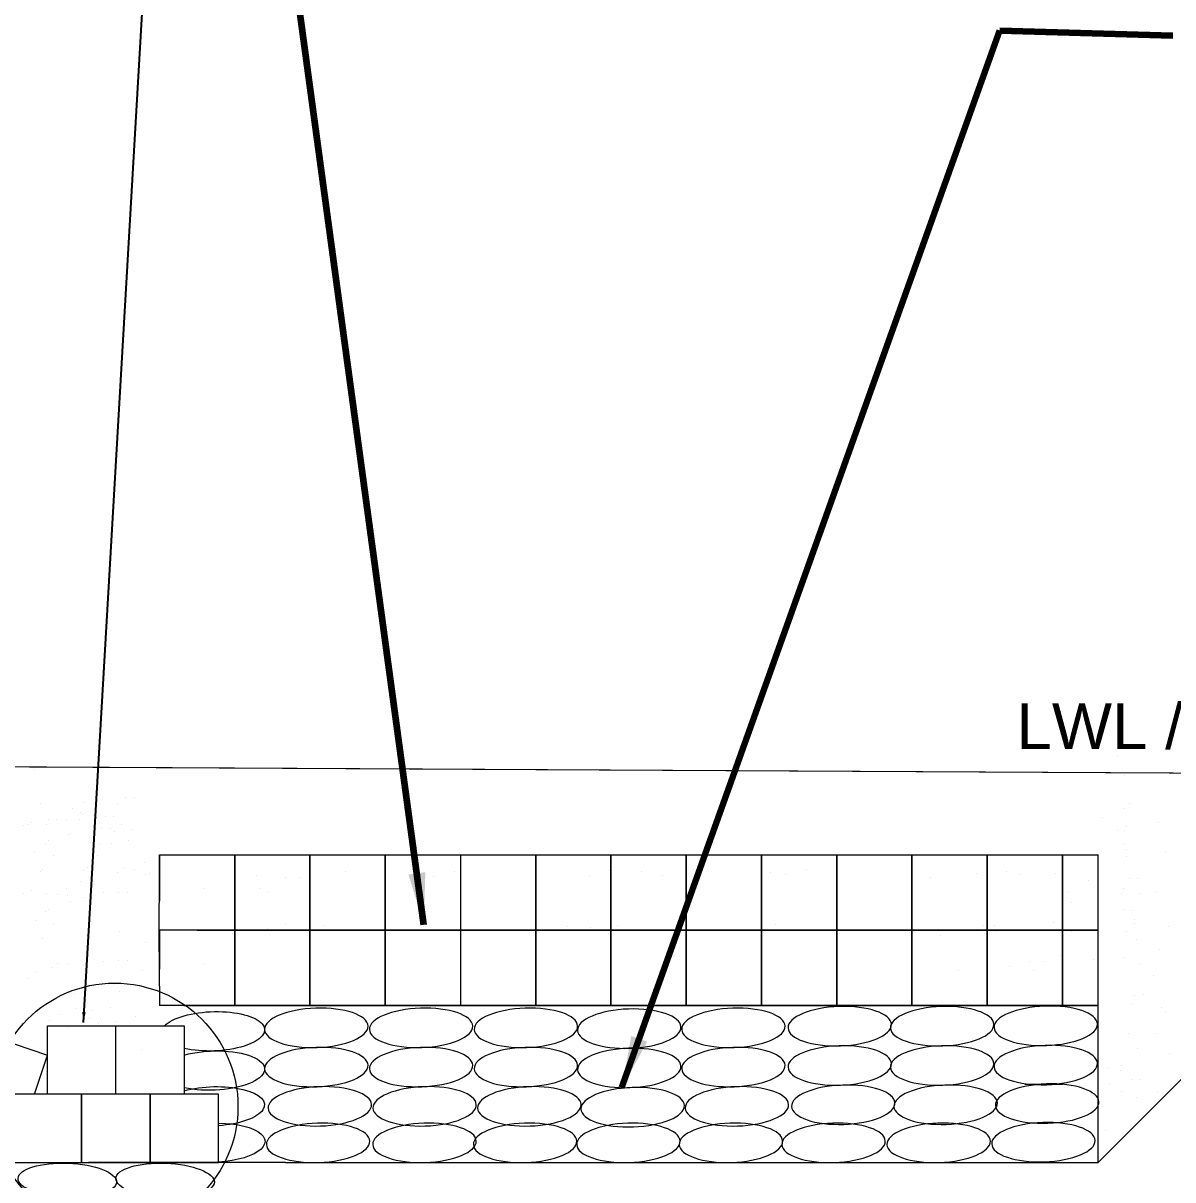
# Model space of a CAD drawing. Header units: inches. Extents: x -8940 to 26362, y -28010 to 990.
# Drawn here: x 4199.84 to 4219.81, y -23364.59 to -23344.49 of the extents above; entities that cross this region are included whole.
import ezdxf

# ---------------------------------------------------------------- set-up
doc = ezdxf.new("R2010")
doc.units = ezdxf.units.IN
doc.header["$MEASUREMENT"] = 0
doc.header["$PDMODE"] = 3
doc.layers.add('LINE', color=7, linetype='Continuous')
doc.styles.add('Arial-200', font='arial.ttf')
doc.styles.get("Standard").update_dxf_attribs({"font": 'arial.ttf'})
doc.dimstyles.get("Standard").update_dxf_attribs({"dimtxt": 0.18, "dimasz": 0.18, "dimexe": 0.18, "dimexo": 0.0625, "dimgap": 0.09, "dimtad": 0, "dimtih": 1, "dimtoh": 1, "dimdec": 4, "dimzin": 0, "dimdsep": 46, "dimtxsty": 'Standard', "dimcen": 0.09, "dimadec": 0, "dimazin": 0, "dimtfac": 1, "dimtdec": 4, "dimtofl": 0, "dimtmove": 0, "dimatfit": 3, "dimfxl": 1, "dimtolj": 1, "dimtzin": 0, "dimarcsym": 0})

# ---------------------------------------------------------------- blocks, each defined once
blk = doc.blocks.new('*D72')
at = {"layer": 'Defpoints', "color": 0, "ltscale": 0.5, "transparency": 16777216}
for p in [(4218.516, -23368.142), (4203.232, -23369.694), (4218.516, -23369.694)]:
    blk.add_point(p, dxfattribs=at)
at = {"layer": 'LINE', "color": 7, "ltscale": 0.5, "transparency": 16777216}
for p, q in [((4203.232, -23368.694), (4203.232, -23366.142)), ((4218.516, -23368.694), (4218.516, -23366.142)), ((4204.132, -23368.142), (4205.978, -23368.142)), ((4217.616, -23368.142), (4215.77, -23368.142))]:
    blk.add_line(p, q, dxfattribs=at)
for points in [[(4204.132, -23367.992), (4204.132, -23368.292), (4203.232, -23368.142)], [(4217.616, -23367.992), (4217.616, -23368.292), (4218.516, -23368.142)]]:
    blk.add_solid(points, dxfattribs=at)
at = {"layer": 'LINE', "color": 7, "lineweight": 20, "ltscale": 0.5, "transparency": 16777216, "insert": (4210.874, -23368.142), "char_height": 1.2, "attachment_point": 5}
blk.add_mtext('\\A1;63 m to 30 m', dxfattribs=at)

msp = doc.modelspace()

# ---------------------------------------------------------------- linework, layer by layer
at = {"linetype": 'ByBlock', "lineweight": 20, "ltscale": 0.5}
for p, q in [((4202.205115, -23360.625494), (4202.207605, -23358.940516)), ((4202.205115, -23360.625494), (4202.207605, -23358.940516)), ((4218.515838, -23361.555354), (4218.515838, -23358.940516)), ((4218.515838, -23361.555354), (4218.515838, -23358.940516)), ((4202.207166, -23361.221882), (4202.208606, -23360.247935)), ((4202.207166, -23361.221882), (4202.208606, -23360.247935)), ((4218.515838, -23364.283164), (4218.515838, -23361.037889)), ((4218.515838, -23364.283164), (4218.515838, -23361.037889)), ((4204.400103, -23364.283164), (4205.26388, -23364.283164)), ((4204.400103, -23364.283164), (4205.26388, -23364.283164))]:
    msp.add_line(p, q, dxfattribs=at)
at = {"color": 0, "linetype": 'Continuous', "lineweight": 20, "ltscale": 0.5}
for p, q in [((4202.207605, -23358.940516), (4218.515838, -23358.940516)), ((4202.207605, -23358.940516), (4218.515838, -23358.940516)), ((4202.207166, -23361.221882), (4202.207166, -23361.555354)), ((4202.638355, -23361.555354), (4202.207166, -23361.555354)), ((4218.515838, -23361.555358), (4202.638355, -23361.555354)), ((4218.515838, -23361.555358), (4202.638355, -23361.555354)), ((4200.036227, -23363.095164), (4200.262355, -23362.417207)), ((4200.036227, -23363.095164), (4200.262355, -23362.417207))]:
    msp.add_line(p, q, dxfattribs=at)
at = {"linetype": 'ByBlock', "lineweight": 20, "ltscale": 0.5}
msp.add_lwpolyline([(4200.262355, -23363.095164), (4200.262355, -23361.907164), (4202.638355, -23361.907164), (4202.638355, -23363.095164), (4201.450355, -23363.095164), (4201.450355, -23361.907164)], dxfattribs=at)
msp.add_lwpolyline([(4200.262355, -23363.095164), (4200.262355, -23361.907164), (4202.638355, -23361.907164), (4202.638355, -23363.095164), (4201.450355, -23363.095164), (4201.450355, -23361.907164)], dxfattribs=at)
for points in [[(4199.668355, -23364.283164), (4200.856355, -23364.283164), (4200.856355, -23363.095164), (4199.668355, -23363.095164)], [(4199.668355, -23364.283164), (4200.856355, -23364.283164), (4200.856355, -23363.095164), (4199.668355, -23363.095164)], [(4200.856355, -23364.283164), (4202.044355, -23364.283164), (4202.044355, -23363.095164), (4200.856355, -23363.095164)], [(4200.856355, -23364.283164), (4202.044355, -23364.283164), (4202.044355, -23363.095164), (4200.856355, -23363.095164)], [(4202.044355, -23364.283164), (4203.232355, -23364.283164), (4203.232355, -23363.095164), (4202.044355, -23363.095164)], [(4202.044355, -23364.283164), (4203.232355, -23364.283164), (4203.232355, -23363.095164), (4202.044355, -23363.095164)]]:
    msp.add_lwpolyline(points, close=True, dxfattribs=at)
at = {"layer": 'LINE', "color": 7, "lineweight": 20, "ltscale": 0.5}
for p, q in [((4200.99412, -23357.344372), (4200.99412, -23357.344372)), ((4200.99412, -23357.344372), (4200.99412, -23357.344372)), ((4218.854417, -23357.215543), (4218.854417, -23357.215543)), ((4218.854417, -23357.215543), (4218.854417, -23357.215543)), ((4200.040053, -23357.456732), (4200.040053, -23357.456732)), ((4200.040053, -23357.456732), (4200.040053, -23357.456732)), ((4218.515838, -23364.283164), (4225.248975, -23357.550028)), ((4218.515838, -23364.283164), (4225.248975, -23357.550028)), ((4218.980467, -23357.565517), (4218.980467, -23357.565517)), ((4218.980467, -23357.565517), (4218.980467, -23357.565517)), ((4201.121345, -23357.947473), (4201.121345, -23357.947473)), ((4201.121345, -23357.947473), (4201.121345, -23357.947473)), ((4201.621203, -23357.941804), (4201.621203, -23357.941804)), ((4201.621203, -23357.941804), (4201.621203, -23357.941804)), ((4201.769632, -23357.935323), (4201.769632, -23357.935323)), ((4201.769632, -23357.935323), (4201.769632, -23357.935323)), ((4200.138199, -23358.039528), (4200.138199, -23358.039528)), ((4200.138199, -23358.039528), (4200.138199, -23358.039528)), ((4200.695842, -23358.141969), (4200.695842, -23358.141969)), ((4200.695842, -23358.141969), (4200.695842, -23358.141969)), ((4200.894917, -23358.025698), (4200.894917, -23358.025698)), ((4200.894917, -23358.025698), (4200.894917, -23358.025698)), ((4201.48598, -23358.066545), (4201.48598, -23358.066545)), ((4201.48598, -23358.066545), (4201.48598, -23358.066545)), ((4218.980813, -23358.137907), (4218.980813, -23358.137907)), ((4218.980813, -23358.137907), (4218.980813, -23358.137907)), ((4219.059372, -23358.049648), (4219.059372, -23358.049648)), ((4219.059372, -23358.049648), (4219.059372, -23358.049648)), ((4199.977662, -23358.375999), (4199.977662, -23358.375999)), ((4199.977662, -23358.375999), (4199.977662, -23358.375999)), ((4200.272432, -23358.331379), (4200.272432, -23358.331379)), ((4200.272432, -23358.331379), (4200.272432, -23358.331379)), ((4200.420861, -23358.324899), (4200.420861, -23358.324899)), ((4200.420861, -23358.324899), (4200.420861, -23358.324899)), ((4200.598603, -23358.333882), (4200.598603, -23358.333882)), ((4200.598603, -23358.333882), (4200.598603, -23358.333882)), ((4200.824689, -23358.334083), (4200.824689, -23358.334083)), ((4200.824689, -23358.334083), (4200.824689, -23358.334083)), ((4200.839262, -23358.206699), (4200.839262, -23358.206699)), ((4200.839262, -23358.206699), (4200.839262, -23358.206699)), ((4200.876214, -23358.239952), (4200.876214, -23358.239952)), ((4200.876214, -23358.239952), (4200.876214, -23358.239952)), ((4201.070559, -23358.261329), (4201.070559, -23358.261329)), ((4201.070559, -23358.261329), (4201.070559, -23358.261329)), ((4201.121446, -23358.29431), (4201.121446, -23358.29431)), ((4201.121446, -23358.29431), (4201.121446, -23358.29431)), ((4201.26327, -23358.276407), (4201.26327, -23358.276407)), ((4201.26327, -23358.276407), (4201.26327, -23358.276407)), ((4201.411699, -23358.269927), (4201.411699, -23358.269927)), ((4201.411699, -23358.269927), (4201.411699, -23358.269927)), ((4218.587787, -23358.285318), (4218.587787, -23358.285318)), ((4218.587787, -23358.285318), (4218.587787, -23358.285318)), ((4219.556062, -23358.372183), (4219.556062, -23358.372183)), ((4219.556062, -23358.372183), (4219.556062, -23358.372183)), ((4199.841543, -23358.426138), (4199.841543, -23358.426138)), ((4199.841543, -23358.426138), (4199.841543, -23358.426138)), ((4199.914002, -23358.414178), (4199.914002, -23358.414178)), ((4199.914002, -23358.414178), (4199.914002, -23358.414178)), ((4200.240173, -23358.41668), (4200.240173, -23358.41668)), ((4200.240173, -23358.41668), (4200.240173, -23358.41668)), ((4200.634757, -23358.581607), (4200.634757, -23358.581607)), ((4200.634757, -23358.581607), (4200.634757, -23358.581607)), ((4200.66443, -23358.563635), (4200.66443, -23358.563635)), ((4200.66443, -23358.563635), (4200.66443, -23358.563635)), ((4201.205541, -23358.484098), (4201.205541, -23358.484098)), ((4201.205541, -23358.484098), (4201.205541, -23358.484098)), ((4201.35397, -23358.477617), (4201.35397, -23358.477617)), ((4201.35397, -23358.477617), (4201.35397, -23358.477617)), ((4201.431504, -23358.5379), (4201.431504, -23358.5379)), ((4201.431504, -23358.5379), (4201.431504, -23358.5379)), ((4201.542644, -23358.415387), (4201.542644, -23358.415387)), ((4201.542644, -23358.415387), (4201.542644, -23358.415387)), ((4201.726431, -23358.49102), (4201.726431, -23358.49102)), ((4201.726431, -23358.49102), (4201.726431, -23358.49102)), ((4218.854417, -23358.522963), (4218.854417, -23358.522963)), ((4218.854417, -23358.522963), (4218.854417, -23358.522963)), ((4218.980813, -23358.523231), (4218.980813, -23358.523231)), ((4218.980813, -23358.523231), (4218.980813, -23358.523231)), ((4219.005994, -23358.453543), (4219.005994, -23358.453543)), ((4219.005994, -23358.453543), (4219.005994, -23358.453543)), ((4200.226103, -23358.738363), (4200.226103, -23358.738363)), ((4200.226103, -23358.738363), (4200.226103, -23358.738363)), ((4200.271718, -23358.694803), (4200.271718, -23358.694803)), ((4200.271718, -23358.694803), (4200.271718, -23358.694803)), ((4201.007586, -23358.722459), (4201.007586, -23358.722459)), ((4201.007586, -23358.722459), (4201.007586, -23358.722459)), ((4201.184711, -23358.74999), (4201.184711, -23358.74999)), ((4201.184711, -23358.74999), (4201.184711, -23358.74999)), ((4201.373775, -23358.74559), (4201.373775, -23358.74559)), ((4201.373775, -23358.74559), (4201.373775, -23358.74559)), ((4201.668702, -23358.69871), (4201.668702, -23358.69871)), ((4201.668702, -23358.69871), (4201.668702, -23358.69871)), ((4218.980813, -23358.768174), (4218.980813, -23358.768174)), ((4218.980813, -23358.768174), (4218.980813, -23358.768174)), ((4200.045374, -23358.896685), (4200.045374, -23358.896685)), ((4200.045374, -23358.896685), (4200.045374, -23358.896685)), ((4200.367774, -23358.950245), (4200.367774, -23358.950245)), ((4200.367774, -23358.950245), (4200.367774, -23358.950245)), ((4201.126982, -23358.957681), (4201.126982, -23358.957681)), ((4201.126982, -23358.957681), (4201.126982, -23358.957681)), ((4202.207605, -23358.940516), (4202.207605, -23359.594225)), ((4202.207605, -23358.940516), (4202.207605, -23359.594225)), ((4203.515024, -23358.940516), (4203.515024, -23359.594225)), ((4203.515024, -23359.594225), (4203.515024, -23358.940516)), ((4203.515024, -23358.940516), (4203.515024, -23359.594225)), ((4203.515024, -23359.594225), (4203.515024, -23358.940516)), ((4204.822443, -23358.940516), (4204.822443, -23359.594225)), ((4204.822443, -23359.594225), (4204.822443, -23358.940516)), ((4204.822443, -23358.940516), (4204.822443, -23359.594225)), ((4204.822443, -23359.594225), (4204.822443, -23358.940516)), ((4206.129863, -23358.940516), (4206.129863, -23359.594225)), ((4206.129863, -23359.594225), (4206.129863, -23358.940516)), ((4206.129863, -23358.940516), (4206.129863, -23359.594225)), ((4206.129863, -23359.594225), (4206.129863, -23358.940516)), ((4207.437282, -23358.940516), (4207.437282, -23359.594225)), ((4207.437282, -23358.940516), (4207.437282, -23359.594225)), ((4208.744701, -23358.940516), (4208.744701, -23359.594225)), ((4208.744701, -23359.594226), (4208.744701, -23358.940516)), ((4208.744701, -23358.940516), (4208.744701, -23359.594225)), ((4208.744701, -23359.594226), (4208.744701, -23358.940516)), ((4210.05212, -23359.594225), (4210.05212, -23358.940516)), ((4210.05212, -23358.940516), (4210.05212, -23359.594225)), ((4210.05212, -23359.594225), (4210.05212, -23358.940516)), ((4210.05212, -23358.940516), (4210.05212, -23359.594225)), ((4211.359539, -23359.594225), (4211.359539, -23358.940516)), ((4211.35954, -23358.940516), (4211.359539, -23359.594225)), ((4211.359539, -23359.594225), (4211.359539, -23358.940516)), ((4211.35954, -23358.940516), (4211.359539, -23359.594225)), ((4212.666959, -23358.940516), (4212.666959, -23359.594226)), ((4212.666959, -23359.594225), (4212.666959, -23358.940516)), ((4212.666959, -23358.940516), (4212.666959, -23359.594226)), ((4212.666959, -23359.594225), (4212.666959, -23358.940516)), ((4213.974378, -23358.940516), (4213.974378, -23359.594226)), ((4213.974378, -23359.594226), (4213.974378, -23358.940516)), ((4213.974378, -23358.940516), (4213.974378, -23359.594226)), ((4213.974378, -23359.594226), (4213.974378, -23358.940516)), ((4215.281797, -23359.594226), (4215.281797, -23358.940516)), ((4215.281797, -23358.940516), (4215.281797, -23359.594226)), ((4215.281797, -23359.594226), (4215.281797, -23358.940516)), ((4215.281797, -23358.940516), (4215.281797, -23359.594226)), ((4216.589216, -23359.594226), (4216.589216, -23358.940516)), ((4216.589216, -23358.940516), (4216.589216, -23359.594226)), ((4216.589216, -23359.594226), (4216.589216, -23358.940516)), ((4216.589216, -23358.940516), (4216.589216, -23359.594226)), ((4217.896636, -23359.594226), (4217.896636, -23358.940516)), ((4217.896636, -23358.940516), (4217.896636, -23359.594226)), ((4217.896636, -23359.594226), (4217.896636, -23358.940516)), ((4217.896636, -23358.940516), (4217.896636, -23359.594226)), ((4219.005994, -23358.838867), (4219.005994, -23358.838867)), ((4219.005994, -23358.838867), (4219.005994, -23358.838867)), ((4219.013967, -23358.96748), (4219.013967, -23358.96748)), ((4219.013967, -23358.96748), (4219.013967, -23358.96748)), ((4219.683041, -23358.905459), (4219.683041, -23358.905459)), ((4219.683041, -23358.905459), (4219.683041, -23358.905459)), ((4190.187973, -23359.056964), (4200.262355, -23362.417207)), ((4190.187973, -23359.056964), (4200.262355, -23362.417207)), ((4200.177842, -23359.197769), (4200.177842, -23359.197769)), ((4200.177842, -23359.197769), (4200.177842, -23359.197769)), ((4200.952654, -23359.156909), (4200.952654, -23359.156909)), ((4200.952654, -23359.156909), (4200.952654, -23359.156909)), ((4201.596427, -23359.18311), (4201.596427, -23359.18311)), ((4201.596427, -23359.18311), (4201.596427, -23359.18311)), ((4201.777002, -23359.190232), (4201.777002, -23359.190232)), ((4201.777002, -23359.190232), (4201.777002, -23359.190232)), ((4201.945935, -23359.073393), (4201.945935, -23359.073393)), ((4201.945935, -23359.073393), (4201.945935, -23359.073393)), ((4202.20668, -23359.059935), (4202.20668, -23359.353631)), ((4202.20668, -23359.059935), (4202.20668, -23359.353631)), ((4202.20668, -23359.083377), (4202.20668, -23359.737087)), ((4202.20668, -23359.083377), (4202.20668, -23359.737087)), ((4213.45065, -23359.197726), (4213.45065, -23359.197726)), ((4213.45065, -23359.197726), (4213.45065, -23359.197726)), ((4200.139124, -23359.227528), (4200.139124, -23359.227528)), ((4200.139124, -23359.227528), (4200.139124, -23359.227528)), ((4200.840187, -23359.394699), (4200.840187, -23359.394699)), ((4200.840187, -23359.394699), (4200.840187, -23359.394699)), ((4200.895842, -23359.213698), (4200.895842, -23359.213698)), ((4200.895842, -23359.213698), (4200.895842, -23359.213698)), ((4201.486905, -23359.254545), (4201.486905, -23359.254545)), ((4201.486905, -23359.254545), (4201.486905, -23359.254545)), ((4201.967054, -23359.278083), (4201.967054, -23359.278083)), ((4201.967054, -23359.278083), (4201.967054, -23359.278083)), ((4202.039513, -23359.266123), (4202.039513, -23359.266123)), ((4202.039513, -23359.266123), (4202.039513, -23359.266123)), ((4203.902345, -23359.297295), (4203.902345, -23359.297295)), ((4203.902345, -23359.297295), (4203.902345, -23359.297295)), ((4204.401434, -23359.33504), (4204.401434, -23359.33504)), ((4204.401434, -23359.33504), (4204.401434, -23359.33504)), ((4204.638213, -23359.324951), (4204.638213, -23359.324951)), ((4204.638213, -23359.324951), (4204.638213, -23359.324951)), ((4204.822767, -23359.303504), (4204.822767, -23359.303504)), ((4204.822767, -23359.303504), (4204.822767, -23359.303504)), ((4205.440446, -23359.220784), (4205.440446, -23359.220784)), ((4205.440446, -23359.220784), (4205.440446, -23359.220784)), ((4206.714792, -23359.272514), (4206.714792, -23359.272514)), ((4206.714792, -23359.272514), (4206.714792, -23359.272514)), ((4206.977303, -23359.313196), (4206.977303, -23359.313196)), ((4206.977303, -23359.313196), (4206.977303, -23359.313196)), ((4207.335733, -23359.230397), (4207.335733, -23359.230397)), ((4207.335733, -23359.230397), (4207.335733, -23359.230397)), ((4209.682082, -23359.29622), (4209.682082, -23359.29622)), ((4209.682082, -23359.29622), (4209.682082, -23359.29622)), ((4210.018413, -23359.215191), (4210.018413, -23359.215191)), ((4210.018413, -23359.215191), (4210.018413, -23359.215191)), ((4210.587134, -23359.232877), (4210.587134, -23359.232877)), ((4210.587134, -23359.232877), (4210.587134, -23359.232877)), ((4210.941774, -23359.291793), (4210.941774, -23359.291793)), ((4210.941774, -23359.291793), (4210.941774, -23359.291793)), ((4211.59224, -23359.33504), (4211.59224, -23359.33504)), ((4211.59224, -23359.33504), (4211.59224, -23359.33504)), ((4212.829709, -23359.239844), (4212.829709, -23359.239844)), ((4212.829709, -23359.239844), (4212.829709, -23359.239844)), ((4213.09222, -23359.280525), (4213.09222, -23359.280525)), ((4213.09222, -23359.280525), (4213.09222, -23359.280525)), ((4213.968321, -23359.304745), (4213.968321, -23359.304745)), ((4213.968321, -23359.304745), (4213.968321, -23359.304745)), ((4215.603858, -23359.330536), (4215.603858, -23359.330536)), ((4215.603858, -23359.330536), (4215.603858, -23359.330536)), ((4216.408491, -23359.260282), (4216.408491, -23359.260282)), ((4216.408491, -23359.260282), (4216.408491, -23359.260282)), ((4216.928611, -23359.233891), (4216.928611, -23359.233891)), ((4216.928611, -23359.233891), (4216.928611, -23359.233891)), ((4217.159908, -23359.288521), (4217.159908, -23359.288521)), ((4217.159908, -23359.288521), (4217.159908, -23359.288521)), ((4217.778332, -23359.262357), (4217.778332, -23359.262357)), ((4217.778332, -23359.262357), (4217.778332, -23359.262357)), ((4218.353059, -23359.38282), (4218.353059, -23359.38282)), ((4218.353059, -23359.38282), (4218.353059, -23359.38282)), ((4219.059371, -23359.357067), (4219.059371, -23359.357067)), ((4219.059371, -23359.357067), (4219.059371, -23359.357067)), ((4219.2078, -23359.350587), (4219.2078, -23359.350587)), ((4219.2078, -23359.350587), (4219.2078, -23359.350587)), ((4199.978587, -23359.563999), (4199.978587, -23359.563999)), ((4199.978587, -23359.563999), (4199.978587, -23359.563999)), ((4200.241098, -23359.60468), (4200.241098, -23359.60468)), ((4200.241098, -23359.60468), (4200.241098, -23359.60468)), ((4200.599528, -23359.521882), (4200.599528, -23359.521882)), ((4200.599528, -23359.521882), (4200.599528, -23359.521882)), ((4201.071484, -23359.449329), (4201.071484, -23359.449329)), ((4201.071484, -23359.449329), (4201.071484, -23359.449329)), ((4201.239966, -23359.597106), (4201.239966, -23359.597106)), ((4201.239966, -23359.597106), (4201.239966, -23359.597106)), ((4201.5026, -23359.592168), (4201.5026, -23359.592168)), ((4201.5026, -23359.592168), (4201.5026, -23359.592168)), ((4201.651029, -23359.585687), (4201.651029, -23359.585687)), ((4201.651029, -23359.585687), (4201.651029, -23359.585687)), ((4202.966618, -23359.530783), (4202.966618, -23359.530783)), ((4202.966618, -23359.530783), (4202.966618, -23359.530783)), ((4203.515024, -23359.594225), (4203.515024, -23360.247935)), ((4203.515024, -23360.247935), (4203.515024, -23359.594225)), ((4203.515024, -23359.594225), (4203.515024, -23360.247935)), ((4203.515024, -23360.247935), (4203.515024, -23359.594225)), ((4203.970474, -23359.524966), (4203.970474, -23359.524966)), ((4203.970474, -23359.524966), (4203.970474, -23359.524966)), ((4204.082327, -23359.582301), (4204.082327, -23359.582301)), ((4204.082327, -23359.582301), (4204.082327, -23359.582301)), ((4204.822443, -23359.594225), (4204.822443, -23360.247935)), ((4204.822443, -23360.247935), (4204.822443, -23359.594225)), ((4204.822443, -23359.594225), (4204.822443, -23360.247935)), ((4204.822443, -23360.247935), (4204.822443, -23359.594225)), ((4206.129863, -23359.594225), (4206.129863, -23360.247935)), ((4206.129863, -23360.247935), (4206.129863, -23359.594225)), ((4206.129863, -23359.594225), (4206.129863, -23360.247935)), ((4206.129863, -23360.247935), (4206.129863, -23359.594225)), ((4207.437282, -23359.594225), (4207.437282, -23360.247935)), ((4207.437282, -23359.594225), (4207.437282, -23360.247935)), ((4208.744701, -23359.594225), (4208.744701, -23360.247935)), ((4208.744701, -23359.594225), (4208.744701, -23360.247935)), ((4208.744701, -23360.247935), (4208.744701, -23359.594226)), ((4208.744701, -23360.247935), (4208.744701, -23359.594226)), ((4210.05212, -23360.247935), (4210.05212, -23359.594225)), ((4210.05212, -23359.594225), (4210.05212, -23360.247935)), ((4210.05212, -23360.247935), (4210.05212, -23359.594225)), ((4210.05212, -23359.594225), (4210.05212, -23360.247935)), ((4211.359539, -23360.247935), (4211.359539, -23359.594225)), ((4211.359539, -23359.594225), (4211.359539, -23360.247935)), ((4211.359539, -23360.247935), (4211.359539, -23359.594225)), ((4211.359539, -23359.594225), (4211.359539, -23360.247935)), ((4212.666959, -23360.247935), (4212.666959, -23359.594225)), ((4212.666959, -23360.247935), (4212.666959, -23359.594225)), ((4212.666959, -23359.594226), (4212.666959, -23360.247935)), ((4212.666959, -23359.594226), (4212.666959, -23360.247935)), ((4213.974378, -23359.594226), (4213.974378, -23360.247935)), ((4213.974378, -23360.247935), (4213.974378, -23359.594226)), ((4213.974378, -23359.594226), (4213.974378, -23360.247935)), ((4213.974378, -23360.247935), (4213.974378, -23359.594226)), ((4215.281797, -23360.247935), (4215.281797, -23359.594226)), ((4215.281797, -23359.594226), (4215.281797, -23360.247935)), ((4215.281797, -23360.247935), (4215.281797, -23359.594226)), ((4215.281797, -23359.594226), (4215.281797, -23360.247935)), ((4216.589216, -23360.247935), (4216.589216, -23359.594226)), ((4216.589216, -23359.594226), (4216.589216, -23360.247935)), ((4216.589216, -23360.247935), (4216.589216, -23359.594226)), ((4216.589216, -23359.594226), (4216.589216, -23360.247935)), ((4217.896636, -23360.247935), (4217.896636, -23359.594226)), ((4217.896636, -23359.594226), (4217.896636, -23360.247935)), ((4217.896636, -23360.247935), (4217.896636, -23359.594226)), ((4217.896636, -23359.594226), (4217.896636, -23360.247935)), ((4217.99607, -23359.571105), (4217.99607, -23359.571105)), ((4217.99607, -23359.571105), (4217.99607, -23359.571105)), ((4218.927435, -23359.604278), (4218.927435, -23359.604278)), ((4218.927435, -23359.604278), (4218.927435, -23359.604278)), ((4218.950708, -23359.526559), (4218.950708, -23359.526559)), ((4218.950708, -23359.526559), (4218.950708, -23359.526559)), ((4219.522533, -23359.57168), (4219.522533, -23359.57168)), ((4219.522533, -23359.57168), (4219.522533, -23359.57168)), ((4199.842468, -23359.614138), (4199.842468, -23359.614138)), ((4199.842468, -23359.614138), (4199.842468, -23359.614138)), ((4200.438449, -23359.632101), (4200.438449, -23359.632101)), ((4200.438449, -23359.632101), (4200.438449, -23359.632101)), ((4200.619025, -23359.639223), (4200.619025, -23359.639223)), ((4200.619025, -23359.639223), (4200.619025, -23359.639223)), ((4200.665355, -23359.751635), (4200.665355, -23359.751635)), ((4200.665355, -23359.751635), (4200.665355, -23359.751635)), ((4200.881536, -23359.679905), (4200.881536, -23359.679905)), ((4200.881536, -23359.679905), (4200.881536, -23359.679905)), ((4218.056403, -23359.769429), (4218.056403, -23359.769429)), ((4218.056403, -23359.769429), (4218.056403, -23359.769429)), ((4219.227605, -23359.61856), (4219.227605, -23359.61856)), ((4219.227605, -23359.61856), (4219.227605, -23359.61856)), ((4200.227027, -23359.926363), (4200.227027, -23359.926363)), ((4200.227027, -23359.926363), (4200.227027, -23359.926363)), ((4200.272643, -23359.882803), (4200.272643, -23359.882803)), ((4200.272643, -23359.882803), (4200.272643, -23359.882803)), ((4201.008511, -23359.910459), (4201.008511, -23359.910459)), ((4201.008511, -23359.910459), (4201.008511, -23359.910459)), ((4218.969687, -23359.884897), (4218.969687, -23359.884897)), ((4218.969687, -23359.884897), (4218.969687, -23359.884897)), ((4219.101555, -23359.898853), (4219.101555, -23359.898853)), ((4219.101555, -23359.898853), (4219.101555, -23359.898853)), ((4200.046299, -23360.084685), (4200.046299, -23360.084685)), ((4200.046299, -23360.084685), (4200.046299, -23360.084685)), ((4200.368699, -23360.138245), (4200.368699, -23360.138245)), ((4200.368699, -23360.138245), (4200.368699, -23360.138245)), ((4204.401434, -23360.141823), (4204.401434, -23360.141823)), ((4204.401434, -23360.141823), (4204.401434, -23360.141823)), ((4205.078707, -23360.165058), (4205.078707, -23360.165058)), ((4205.078707, -23360.165058), (4205.078707, -23360.165058)), ((4206.801625, -23360.187995), (4206.801625, -23360.187995)), ((4206.801625, -23360.187995), (4206.801625, -23360.187995)), ((4209.292935, -23360.18604), (4209.292935, -23360.18604)), ((4209.292935, -23360.18604), (4209.292935, -23360.18604)), ((4209.691746, -23360.196195), (4209.691746, -23360.196195)), ((4209.691746, -23360.196195), (4209.691746, -23360.196195)), ((4210.157424, -23360.16105), (4210.157424, -23360.16105)), ((4210.157424, -23360.16105), (4210.157424, -23360.16105)), ((4212.916542, -23360.155324), (4212.916542, -23360.155324)), ((4212.916542, -23360.155324), (4212.916542, -23360.155324)), ((4216.527799, -23360.158657), (4216.527799, -23360.158657)), ((4216.527799, -23360.158657), (4216.527799, -23360.158657)), ((4216.708374, -23360.165779), (4216.708374, -23360.165779)), ((4216.708374, -23360.165779), (4216.708374, -23360.165779)), ((4217.740378, -23360.112243), (4217.740378, -23360.112243)), ((4217.740378, -23360.112243), (4217.740378, -23360.112243)), ((4219.146259, -23360.070811), (4219.146259, -23360.070811)), ((4219.146259, -23360.070811), (4219.146259, -23360.070811)), ((4219.154423, -23360.139805), (4219.154423, -23360.139805)), ((4219.154423, -23360.139805), (4219.154423, -23360.139805)), ((4219.742997, -23360.186771), (4219.742997, -23360.186771)), ((4219.742997, -23360.186771), (4219.742997, -23360.186771)), ((4200.178767, -23360.385769), (4200.178767, -23360.385769)), ((4200.178767, -23360.385769), (4200.178767, -23360.385769)), ((4200.953578, -23360.344909), (4200.953578, -23360.344909)), ((4200.953578, -23360.344909), (4200.953578, -23360.344909)), ((4201.515105, -23360.269709), (4201.515105, -23360.269709)), ((4201.515105, -23360.269709), (4201.515105, -23360.269709)), ((4202.207605, -23360.247935), (4202.207605, -23360.541631)), ((4202.861315, -23360.247935), (4202.207605, -23360.247935)), ((4202.207605, -23360.247935), (4202.207605, -23360.541631)), ((4202.861315, -23360.247935), (4202.207605, -23360.247935)), ((4202.207605, -23360.271377), (4202.207605, -23360.925087)), ((4202.207605, -23360.271377), (4202.207605, -23360.925087)), ((4202.861314, -23360.247935), (4203.515024, -23360.247935)), ((4202.861314, -23360.247935), (4203.515024, -23360.247935)), ((4203.515024, -23360.247935), (4202.861315, -23360.247935)), ((4203.515024, -23360.247935), (4202.861315, -23360.247935)), ((4203.515024, -23360.247935), (4203.515024, -23360.901644)), ((4204.168734, -23360.247935), (4203.515024, -23360.247935)), ((4203.515024, -23360.901644), (4203.515024, -23360.247935)), ((4203.515024, -23360.247935), (4204.168734, -23360.247935)), ((4203.515024, -23360.247935), (4203.515024, -23360.901644)), ((4204.168734, -23360.247935), (4203.515024, -23360.247935)), ((4203.515024, -23360.901644), (4203.515024, -23360.247935)), ((4203.515024, -23360.247935), (4204.168734, -23360.247935)), ((4204.082327, -23360.212568), (4204.082327, -23360.212568)), ((4204.082327, -23360.212568), (4204.082327, -23360.212568)), ((4204.822443, -23360.247935), (4204.168734, -23360.247935)), ((4204.168734, -23360.247935), (4204.822443, -23360.247935)), ((4204.822443, -23360.247935), (4204.168734, -23360.247935)), ((4204.168734, -23360.247935), (4204.822443, -23360.247935)), ((4204.822443, -23360.247935), (4204.822443, -23360.901644)), ((4205.476153, -23360.247935), (4204.822443, -23360.247935)), ((4204.822443, -23360.901644), (4204.822443, -23360.247935)), ((4204.822443, -23360.247935), (4205.476153, -23360.247935)), ((4204.822443, -23360.247935), (4204.822443, -23360.901644)), ((4205.476153, -23360.247935), (4204.822443, -23360.247935)), ((4204.822443, -23360.901644), (4204.822443, -23360.247935)), ((4204.822443, -23360.247935), (4205.476153, -23360.247935)), ((4205.005885, -23360.249595), (4205.005885, -23360.249595)), ((4205.005885, -23360.249595), (4205.005885, -23360.249595)), ((4205.244601, -23360.244471), (4205.244601, -23360.244471)), ((4205.244601, -23360.244471), (4205.244601, -23360.244471)), ((4206.129863, -23360.247935), (4205.476153, -23360.247935)), ((4205.476153, -23360.247935), (4206.129863, -23360.247935)), ((4206.129863, -23360.247935), (4205.476153, -23360.247935)), ((4205.476153, -23360.247935), (4206.129863, -23360.247935)), ((4206.129863, -23360.247935), (4206.129863, -23360.901645)), ((4206.783572, -23360.247935), (4206.129863, -23360.247935)), ((4206.129863, -23360.901645), (4206.129863, -23360.247935)), ((4206.129863, -23360.247935), (4206.783572, -23360.247935)), ((4206.129863, -23360.247935), (4206.129863, -23360.901645)), ((4206.783572, -23360.247935), (4206.129863, -23360.247935)), ((4206.129863, -23360.901645), (4206.129863, -23360.247935)), ((4206.129863, -23360.247935), (4206.783572, -23360.247935)), ((4207.437282, -23360.247935), (4206.783572, -23360.247935)), ((4206.783572, -23360.247935), (4207.437282, -23360.247935)), ((4207.437282, -23360.247935), (4206.783572, -23360.247935)), ((4206.783572, -23360.247935), (4207.437282, -23360.247935)), ((4207.437282, -23360.247935), (4207.437282, -23360.901645)), ((4208.090991, -23360.247935), (4207.437282, -23360.247935)), ((4207.437282, -23360.247935), (4208.090991, -23360.247935)), ((4207.437282, -23360.247935), (4207.437282, -23360.901645)), ((4208.090991, -23360.247935), (4207.437282, -23360.247935)), ((4207.437282, -23360.247935), (4208.090991, -23360.247935)), ((4208.744701, -23360.247935), (4208.090991, -23360.247935)), ((4208.090991, -23360.247935), (4208.744701, -23360.247935)), ((4208.744701, -23360.247935), (4208.090991, -23360.247935)), ((4208.090991, -23360.247935), (4208.744701, -23360.247935)), ((4208.744701, -23360.247935), (4208.744701, -23360.901645)), ((4209.398411, -23360.247935), (4208.744701, -23360.247935)), ((4208.744701, -23360.901645), (4208.744701, -23360.247935)), ((4208.744701, -23360.247935), (4209.398411, -23360.247935)), ((4208.744701, -23360.247935), (4208.744701, -23360.901645)), ((4209.398411, -23360.247935), (4208.744701, -23360.247935)), ((4208.744701, -23360.901645), (4208.744701, -23360.247935)), ((4208.744701, -23360.247935), (4209.398411, -23360.247935)), ((4208.815206, -23360.253487), (4208.815206, -23360.253487)), ((4208.815206, -23360.253487), (4208.815206, -23360.253487)), ((4210.05212, -23360.247935), (4209.398411, -23360.247935)), ((4209.398411, -23360.247935), (4210.05212, -23360.247935)), ((4210.05212, -23360.247935), (4209.398411, -23360.247935)), ((4209.398411, -23360.247935), (4210.05212, -23360.247935)), ((4210.05212, -23360.901645), (4210.05212, -23360.247935)), ((4210.05212, -23360.247935), (4210.05212, -23360.901645)), ((4210.70583, -23360.247935), (4210.05212, -23360.247935)), ((4210.05212, -23360.247935), (4210.70583, -23360.247935)), ((4210.05212, -23360.901645), (4210.05212, -23360.247935)), ((4210.05212, -23360.247935), (4210.05212, -23360.901645)), ((4210.70583, -23360.247935), (4210.05212, -23360.247935)), ((4210.05212, -23360.247935), (4210.70583, -23360.247935)), ((4211.359539, -23360.247935), (4210.70583, -23360.247935)), ((4210.70583, -23360.247935), (4211.359539, -23360.247935)), ((4211.359539, -23360.247935), (4210.70583, -23360.247935)), ((4210.70583, -23360.247935), (4211.359539, -23360.247935)), ((4211.273133, -23360.212568), (4211.273133, -23360.212568)), ((4211.273133, -23360.212568), (4211.273133, -23360.212568)), ((4211.359539, -23360.901645), (4211.359539, -23360.247935)), ((4211.35954, -23360.247935), (4211.359539, -23360.901645)), ((4211.359539, -23360.247935), (4212.013249, -23360.247935)), ((4211.359539, -23360.901645), (4211.359539, -23360.247935)), ((4211.35954, -23360.247935), (4211.359539, -23360.901645)), ((4211.359539, -23360.247935), (4212.013249, -23360.247935)), ((4212.013249, -23360.247935), (4211.35954, -23360.247935)), ((4212.013249, -23360.247935), (4211.35954, -23360.247935)), ((4212.666959, -23360.247935), (4212.013249, -23360.247935)), ((4212.013249, -23360.247935), (4212.666959, -23360.247935)), ((4212.666959, -23360.247935), (4212.013249, -23360.247935)), ((4212.013249, -23360.247935), (4212.666959, -23360.247935)), ((4212.666959, -23360.247935), (4212.666959, -23360.901645)), ((4213.320668, -23360.247935), (4212.666959, -23360.247935)), ((4212.666959, -23360.901645), (4212.666959, -23360.247935)), ((4212.666959, -23360.247935), (4213.320668, -23360.247935)), ((4212.666959, -23360.247935), (4212.666959, -23360.901645)), ((4213.320668, -23360.247935), (4212.666959, -23360.247935)), ((4212.666959, -23360.901645), (4212.666959, -23360.247935)), ((4212.666959, -23360.247935), (4213.320668, -23360.247935)), ((4212.765553, -23360.261529), (4212.765553, -23360.261529)), ((4212.765553, -23360.261529), (4212.765553, -23360.261529)), ((4213.974378, -23360.247935), (4213.320668, -23360.247935)), ((4213.320668, -23360.247935), (4213.974378, -23360.247935)), ((4213.974378, -23360.247935), (4213.320668, -23360.247935)), ((4213.320668, -23360.247935), (4213.974378, -23360.247935)), ((4213.974378, -23360.247935), (4213.974378, -23360.901645)), ((4214.628088, -23360.247935), (4213.974378, -23360.247935)), ((4213.974378, -23360.901645), (4213.974378, -23360.247935)), ((4213.974378, -23360.247935), (4214.628088, -23360.247935)), ((4213.974378, -23360.247935), (4213.974378, -23360.901645)), ((4214.628088, -23360.247935), (4213.974378, -23360.247935)), ((4213.974378, -23360.901645), (4213.974378, -23360.247935)), ((4213.974378, -23360.247935), (4214.628088, -23360.247935)), ((4214.554384, -23360.260915), (4214.554384, -23360.260915)), ((4214.554384, -23360.260915), (4214.554384, -23360.260915)), ((4215.281797, -23360.247935), (4214.628088, -23360.247935)), ((4214.628088, -23360.247935), (4215.281797, -23360.247935)), ((4215.281797, -23360.247935), (4214.628088, -23360.247935)), ((4214.628088, -23360.247935), (4215.281797, -23360.247935)), ((4215.281797, -23360.901645), (4215.281797, -23360.247935)), ((4215.281797, -23360.247935), (4215.281797, -23360.901645)), ((4215.935507, -23360.247935), (4215.281797, -23360.247935)), ((4215.281797, -23360.247935), (4215.935507, -23360.247935)), ((4215.281797, -23360.901645), (4215.281797, -23360.247935)), ((4215.281797, -23360.247935), (4215.281797, -23360.901645)), ((4215.935507, -23360.247935), (4215.281797, -23360.247935)), ((4215.281797, -23360.247935), (4215.935507, -23360.247935)), ((4215.771651, -23360.338828), (4215.771651, -23360.338828)), ((4215.771651, -23360.338828), (4215.771651, -23360.338828)), ((4216.589216, -23360.247935), (4215.935507, -23360.247935)), ((4215.935507, -23360.247935), (4216.589216, -23360.247935)), ((4216.589216, -23360.247935), (4215.935507, -23360.247935)), ((4215.935507, -23360.247935), (4216.589216, -23360.247935)), ((4216.418277, -23360.230092), (4216.418277, -23360.230092)), ((4216.418277, -23360.230092), (4216.418277, -23360.230092)), ((4216.589216, -23360.901645), (4216.589216, -23360.247935)), ((4216.589216, -23360.247935), (4216.589216, -23360.901645)), ((4217.242926, -23360.247935), (4216.589216, -23360.247935)), ((4216.589216, -23360.247935), (4217.242926, -23360.247935)), ((4216.589216, -23360.901645), (4216.589216, -23360.247935)), ((4216.589216, -23360.247935), (4216.589216, -23360.901645)), ((4217.242926, -23360.247935), (4216.589216, -23360.247935)), ((4216.589216, -23360.247935), (4217.242926, -23360.247935)), ((4216.744468, -23360.268084), (4216.744468, -23360.268084)), ((4216.744468, -23360.268084), (4216.744468, -23360.268084)), ((4217.896636, -23360.247935), (4217.242926, -23360.247935)), ((4217.242926, -23360.247935), (4217.896636, -23360.247935)), ((4217.896636, -23360.247935), (4217.242926, -23360.247935)), ((4217.242926, -23360.247935), (4217.896636, -23360.247935)), ((4217.896636, -23360.901645), (4217.896636, -23360.247935)), ((4217.896636, -23360.247935), (4217.896636, -23360.901645)), ((4218.515838, -23360.247935), (4217.896636, -23360.247935)), ((4217.896636, -23360.247935), (4218.515838, -23360.247935)), ((4217.896636, -23360.901645), (4217.896636, -23360.247935)), ((4217.896636, -23360.247935), (4217.896636, -23360.901645)), ((4218.515838, -23360.247935), (4217.896636, -23360.247935)), ((4217.896636, -23360.247935), (4218.515838, -23360.247935)), ((4218.051887, -23360.268084), (4218.051887, -23360.268084)), ((4218.051887, -23360.268084), (4218.051887, -23360.268084)), ((4219.013966, -23360.2749), (4219.013966, -23360.2749)), ((4219.013966, -23360.2749), (4219.013966, -23360.2749)), ((4219.174228, -23360.407779), (4219.174228, -23360.407779)), ((4219.174228, -23360.407779), (4219.174228, -23360.407779)), ((4201.967979, -23360.466083), (4201.967979, -23360.466083)), ((4201.967979, -23360.466083), (4201.967979, -23360.466083)), ((4219.579742, -23360.580413), (4219.579742, -23360.580413)), ((4219.579742, -23360.580413), (4219.579742, -23360.580413)), ((4201.240891, -23360.785106), (4201.240891, -23360.785106)), ((4201.240891, -23360.785106), (4201.240891, -23360.785106)), ((4201.503525, -23360.780168), (4201.503525, -23360.780168)), ((4201.503525, -23360.780168), (4201.503525, -23360.780168)), ((4201.651954, -23360.773687), (4201.651954, -23360.773687)), ((4201.651954, -23360.773687), (4201.651954, -23360.773687)), ((4217.329315, -23360.800814), (4217.329315, -23360.800814)), ((4217.329315, -23360.800814), (4217.329315, -23360.800814)), ((4217.591949, -23360.795876), (4217.591949, -23360.795876)), ((4217.591949, -23360.795876), (4217.591949, -23360.795876)), ((4217.866471, -23360.694106), (4217.866471, -23360.694106)), ((4217.866471, -23360.694106), (4217.866471, -23360.694106)), ((4218.440963, -23360.758807), (4218.440963, -23360.758807)), ((4218.440963, -23360.758807), (4218.440963, -23360.758807)), ((4218.960589, -23360.725679), (4218.960589, -23360.725679)), ((4218.960589, -23360.725679), (4218.960589, -23360.725679)), ((4200.06542, -23360.980115), (4200.06542, -23360.980115)), ((4200.06542, -23360.980115), (4200.06542, -23360.980115)), ((4200.329852, -23360.891536), (4200.329852, -23360.891536)), ((4200.329852, -23360.891536), (4200.329852, -23360.891536)), ((4200.439374, -23360.820101), (4200.439374, -23360.820101)), ((4200.439374, -23360.820101), (4200.439374, -23360.820101)), ((4200.619949, -23360.827223), (4200.619949, -23360.827223)), ((4200.619949, -23360.827223), (4200.619949, -23360.827223)), ((4200.882461, -23360.867905), (4200.882461, -23360.867905)), ((4200.882461, -23360.867905), (4200.882461, -23360.867905)), ((4201.907646, -23360.953041), (4201.907646, -23360.953041)), ((4201.907646, -23360.953041), (4201.907646, -23360.953041)), ((4202.20397, -23360.98047), (4202.20397, -23360.98047)), ((4202.20397, -23360.98047), (4202.20397, -23360.98047)), ((4202.966618, -23360.838202), (4202.966618, -23360.838202)), ((4202.966618, -23360.838202), (4202.966618, -23360.838202)), ((4203.515024, -23360.901644), (4203.515024, -23361.555354)), ((4203.515024, -23361.555354), (4203.515024, -23360.901644)), ((4203.515024, -23360.901644), (4203.515024, -23361.555354)), ((4203.515024, -23361.555354), (4203.515024, -23360.901644)), ((4204.822443, -23360.901644), (4204.822443, -23361.555354)), ((4204.822443, -23361.555354), (4204.822443, -23360.901644)), ((4204.822443, -23360.901644), (4204.822443, -23361.555354)), ((4204.822443, -23361.555354), (4204.822443, -23360.901644)), ((4206.129863, -23360.901645), (4206.129863, -23361.555354)), ((4206.129863, -23361.555354), (4206.129863, -23360.901645)), ((4206.129863, -23360.901645), (4206.129863, -23361.555354)), ((4206.129863, -23361.555354), (4206.129863, -23360.901645)), ((4207.437282, -23360.901645), (4207.437282, -23361.555354)), ((4207.437282, -23360.901645), (4207.437282, -23361.555354)), ((4208.744701, -23360.901645), (4208.744701, -23361.555354)), ((4208.744701, -23361.555354), (4208.744701, -23360.901645)), ((4208.744701, -23360.901645), (4208.744701, -23361.555354)), ((4208.744701, -23361.555354), (4208.744701, -23360.901645)), ((4210.05212, -23361.555354), (4210.05212, -23360.901645)), ((4210.05212, -23360.901645), (4210.05212, -23361.555354)), ((4210.05212, -23361.555354), (4210.05212, -23360.901645)), ((4210.05212, -23360.901645), (4210.05212, -23361.555354)), ((4211.359539, -23361.555354), (4211.359539, -23360.901645)), ((4211.359539, -23360.901645), (4211.359539, -23361.555354)), ((4211.359539, -23361.555354), (4211.359539, -23360.901645)), ((4211.359539, -23360.901645), (4211.359539, -23361.555354)), ((4212.666959, -23360.901645), (4212.666959, -23361.555354)), ((4212.666959, -23361.555354), (4212.666959, -23360.901645)), ((4212.666959, -23360.901645), (4212.666959, -23361.555354)), ((4212.666959, -23361.555354), (4212.666959, -23360.901645)), ((4213.974378, -23360.901645), (4213.974378, -23361.555354)), ((4213.974378, -23361.555354), (4213.974378, -23360.901645)), ((4213.974378, -23360.901645), (4213.974378, -23361.555354)), ((4213.974378, -23361.555354), (4213.974378, -23360.901645)), ((4215.281797, -23361.555354), (4215.281797, -23360.901645)), ((4215.281797, -23360.901645), (4215.281797, -23361.555354)), ((4215.281797, -23361.555354), (4215.281797, -23360.901645)), ((4215.281797, -23360.901645), (4215.281797, -23361.555354)), ((4216.090758, -23360.945236), (4216.090758, -23360.945236)), ((4216.090758, -23360.945236), (4216.090758, -23360.945236)), ((4216.589216, -23361.555354), (4216.589216, -23360.901645)), ((4216.589216, -23360.901645), (4216.589216, -23361.555354)), ((4216.589216, -23361.555354), (4216.589216, -23360.901645)), ((4216.589216, -23360.901645), (4216.589216, -23361.555354)), ((4216.970885, -23360.883613), (4216.970885, -23360.883613)), ((4216.970885, -23360.883613), (4216.970885, -23360.883613)), ((4217.398177, -23360.945236), (4217.398177, -23360.945236)), ((4217.398177, -23360.945236), (4217.398177, -23360.945236)), ((4217.896636, -23361.555354), (4217.896636, -23360.901645)), ((4217.896636, -23360.901645), (4217.896636, -23361.555354)), ((4217.896636, -23361.555354), (4217.896636, -23360.901645)), ((4217.896636, -23360.901645), (4217.896636, -23361.555354)), ((4219.247364, -23360.832692), (4219.247364, -23360.832692)), ((4219.247364, -23360.832692), (4219.247364, -23360.832692)), ((4199.914431, -23361.08632), (4199.914431, -23361.08632)), ((4199.914431, -23361.08632), (4199.914431, -23361.08632)), ((4219.469155, -23361.038051), (4219.469155, -23361.038051)), ((4219.469155, -23361.038051), (4219.469155, -23361.038051)), ((4200.73552, -23361.346518), (4200.73552, -23361.346518)), ((4200.73552, -23361.346518), (4200.73552, -23361.346518)), ((4201.510332, -23361.305658), (4201.510332, -23361.305658)), ((4201.510332, -23361.305658), (4201.510332, -23361.305658)), ((4219.146259, -23361.37823), (4219.146259, -23361.37823)), ((4219.146259, -23361.37823), (4219.146259, -23361.37823)), ((4219.309531, -23361.371102), (4219.309531, -23361.371102)), ((4219.309531, -23361.371102), (4219.309531, -23361.371102)), ((4200.756424, -23361.609197), (4200.756424, -23361.609197)), ((4200.756424, -23361.609197), (4200.756424, -23361.609197)), ((4201.364293, -23361.583203), (4201.364293, -23361.583203)), ((4201.364293, -23361.583203), (4201.364293, -23361.583203)), ((4202.638355, -23361.555354), (4206.129863, -23361.555354)), ((4202.638355, -23361.555354), (4206.129863, -23361.555354)), ((4202.861314, -23361.555354), (4203.515024, -23361.555354)), ((4202.861314, -23361.555354), (4203.515024, -23361.555354)), ((4203.515024, -23361.555354), (4204.168734, -23361.555354)), ((4203.515024, -23361.555354), (4204.168734, -23361.555354)), ((4204.168734, -23361.555354), (4204.822443, -23361.555354)), ((4204.168734, -23361.555354), (4204.822443, -23361.555354)), ((4204.822443, -23361.555354), (4205.476153, -23361.555354)), ((4204.822443, -23361.555354), (4205.476153, -23361.555354)), ((4205.476153, -23361.555354), (4206.129863, -23361.555354)), ((4205.476153, -23361.555354), (4206.129863, -23361.555354)), ((4206.129863, -23361.555354), (4206.783572, -23361.555354)), ((4206.129863, -23361.555354), (4206.783572, -23361.555354)), ((4206.783572, -23361.555354), (4207.437282, -23361.555354)), ((4206.783572, -23361.555354), (4207.437282, -23361.555354)), ((4207.437282, -23361.555354), (4208.090991, -23361.555354)), ((4207.437282, -23361.555354), (4208.090991, -23361.555354)), ((4208.090991, -23361.555354), (4208.744701, -23361.555354)), ((4208.090991, -23361.555354), (4208.744701, -23361.555354)), ((4208.744701, -23361.555354), (4209.398411, -23361.555354)), ((4208.744701, -23361.555354), (4209.398411, -23361.555354)), ((4209.398411, -23361.555354), (4210.05212, -23361.555354)), ((4209.398411, -23361.555354), (4210.05212, -23361.555354)), ((4210.05212, -23361.555354), (4210.70583, -23361.555354)), ((4210.05212, -23361.555354), (4210.70583, -23361.555354)), ((4210.70583, -23361.555354), (4211.359539, -23361.555354)), ((4210.70583, -23361.555354), (4211.359539, -23361.555354)), ((4211.359539, -23361.555354), (4212.013249, -23361.555354)), ((4211.359539, -23361.555354), (4212.013249, -23361.555354)), ((4212.013249, -23361.555354), (4212.666959, -23361.555354)), ((4212.013249, -23361.555354), (4212.666959, -23361.555354)), ((4212.666959, -23361.555354), (4213.320668, -23361.555354)), ((4212.666959, -23361.555354), (4213.320668, -23361.555354)), ((4213.320668, -23361.555354), (4213.974378, -23361.555354)), ((4213.320668, -23361.555354), (4213.974378, -23361.555354)), ((4213.974378, -23361.555354), (4214.628088, -23361.555354)), ((4213.974378, -23361.555354), (4214.628088, -23361.555354)), ((4214.628088, -23361.555354), (4215.281797, -23361.555354)), ((4214.628088, -23361.555354), (4215.281797, -23361.555354)), ((4215.281797, -23361.555354), (4215.935507, -23361.555355)), ((4215.281797, -23361.555354), (4215.935507, -23361.555355)), ((4215.935507, -23361.555354), (4216.589216, -23361.555354)), ((4215.935507, -23361.555354), (4216.589216, -23361.555354)), ((4216.589216, -23361.555354), (4217.915158, -23361.555354)), ((4216.589216, -23361.555354), (4217.915158, -23361.555354)), ((4217.896636, -23361.555354), (4218.515838, -23361.555358)), ((4217.896636, -23361.555354), (4218.515838, -23361.555358)), ((4219.092882, -23361.537182), (4219.092882, -23361.537182)), ((4219.092882, -23361.537182), (4219.092882, -23361.537182)), ((4219.607942, -23361.595577), (4219.607942, -23361.595577)), ((4219.607942, -23361.595577), (4219.607942, -23361.595577)), ((4200.465549, -23361.706634), (4200.465549, -23361.706634)), ((4200.465549, -23361.706634), (4200.465549, -23361.706634)), ((4200.996127, -23361.78085), (4200.996127, -23361.78085)), ((4200.996127, -23361.78085), (4200.996127, -23361.78085)), ((4201.035635, -23361.636892), (4201.035635, -23361.636892)), ((4201.035635, -23361.636892), (4201.035635, -23361.636892)), ((4201.176703, -23361.787972), (4201.176703, -23361.787972)), ((4201.176703, -23361.787972), (4201.176703, -23361.787972)), ((4201.797644, -23361.745855), (4201.797644, -23361.745855)), ((4201.797644, -23361.745855), (4201.797644, -23361.745855)), ((4219.68962, -23361.653142), (4219.68962, -23361.653142)), ((4219.68962, -23361.653142), (4219.68962, -23361.653142)), ((4200.299461, -23361.82346), (4200.299461, -23361.82346)), ((4200.299461, -23361.82346), (4200.299461, -23361.82346)), ((4200.622174, -23361.940864), (4200.622174, -23361.940864)), ((4200.622174, -23361.940864), (4200.622174, -23361.940864)), ((4200.886605, -23361.852285), (4200.886605, -23361.852285)), ((4200.886605, -23361.852285), (4200.886605, -23361.852285)), ((4201.140433, -23361.877462), (4201.140433, -23361.877462)), ((4201.140433, -23361.877462), (4201.140433, -23361.877462)), ((4201.439214, -23361.828654), (4201.439214, -23361.828654)), ((4201.439214, -23361.828654), (4201.439214, -23361.828654)), ((4219.048178, -23362.042376), (4219.048178, -23362.042376)), ((4219.048178, -23362.042376), (4219.048178, -23362.042376)), ((4219.526365, -23362.046784), (4219.526365, -23362.046784)), ((4219.526365, -23362.046784), (4219.526365, -23362.046784)), ((4201.887927, -23362.312438), (4201.887927, -23362.312438)), ((4201.887927, -23362.312438), (4201.887927, -23362.312438)), ((4219.193987, -23362.299063), (4219.193987, -23362.299063)), ((4219.193987, -23362.299063), (4219.193987, -23362.299063)), ((4219.762106, -23362.383428), (4219.762106, -23362.383428)), ((4219.762106, -23362.383428), (4219.762106, -23362.383428)), ((4218.927435, -23362.60444), (4218.927435, -23362.60444)), ((4218.927435, -23362.60444), (4218.927435, -23362.60444)), ((4218.682529, -23362.651504), (4218.682529, -23362.651504)), ((4218.682529, -23362.651504), (4218.682529, -23362.651504)), ((4218.897331, -23362.685673), (4218.897331, -23362.685673)), ((4218.897331, -23362.685673), (4218.897331, -23362.685673)), ((4217.242926, -23362.920888), (4217.896636, -23362.920888)), ((4217.242926, -23362.920888), (4217.896636, -23362.920888)), ((4218.708109, -23362.906199), (4218.708109, -23362.906199)), ((4218.708109, -23362.906199), (4218.708109, -23362.906199)), ((4219.092882, -23362.844601), (4219.092882, -23362.844601)), ((4219.092882, -23362.844601), (4219.092882, -23362.844601)), ((4219.256154, -23362.837473), (4219.256154, -23362.837473)), ((4219.256154, -23362.837473), (4219.256154, -23362.837473)), ((4218.91631, -23363.044012), (4218.91631, -23363.044012)), ((4218.91631, -23363.044012), (4218.91631, -23363.044012)), ((4219.182888, -23363.162479), (4219.182888, -23363.162479)), ((4219.182888, -23363.162479), (4219.182888, -23363.162479)), ((4219.554564, -23363.061948), (4219.554564, -23363.061948)), ((4219.554564, -23363.061948), (4219.554564, -23363.061948)), ((4218.650315, -23363.729554), (4218.650315, -23363.729554)), ((4218.650315, -23363.729554), (4218.650315, -23363.729554)), ((4204.400103, -23364.283164), (4200.977452, -23364.283164)), ((4204.400103, -23364.283164), (4200.977452, -23364.283164)), ((4205.26388, -23364.283164), (4218.515838, -23364.283164)), ((4205.26388, -23364.283164), (4218.515838, -23364.283164))]:
    msp.add_line(p, q, dxfattribs=at)
for points in [[(4225.248975, -23357.550028), (4179.036644, -23357.305418)], [(4225.248975, -23357.550028), (4185.031784, -23357.337152)]]:
    msp.add_lwpolyline(points, dxfattribs=at)
msp.add_circle((4201.429397, -23363.311282), 2.142748, dxfattribs=at)
msp.add_circle((4201.429397, -23363.311282), 2.142748, dxfattribs=at)
at = {"layer": 'LINE', "color": 7, "lineweight": 20, "ltscale": 0.5, "extrusion": (0, 0, -1)}
for centre in [(4204.933898, -23361.94375), (4204.933898, -23361.94375), (4206.754045, -23361.94375), (4206.754045, -23361.94375), (4208.574208, -23361.94375), (4208.574208, -23361.94375), (4210.369191, -23361.95921), (4210.369191, -23361.95921), (4212.179648, -23361.94375), (4212.179648, -23361.94375), (4214.026318, -23361.915865), (4214.026318, -23361.915865), (4215.805832, -23361.915865), (4215.805832, -23361.915865), (4217.60587, -23361.908752), (4217.60587, -23361.908752), (4204.933898, -23362.626135), (4204.933898, -23362.626135), (4206.754045, -23362.626135), (4206.754045, -23362.626135), (4208.574208, -23362.626135), (4208.574208, -23362.626135), (4210.369191, -23362.641594), (4210.369191, -23362.641594), (4212.179648, -23362.626135), (4212.179648, -23362.626135), (4214.026318, -23362.598249), (4214.026318, -23362.598249), (4215.805832, -23362.598249), (4215.805832, -23362.598249), (4217.60587, -23362.591136), (4217.60587, -23362.591136), (4204.994237, -23363.308329), (4204.994237, -23363.308329), (4206.814384, -23363.308329), (4206.814384, -23363.308329), (4208.634546, -23363.308329), (4208.634546, -23363.308329), (4210.429529, -23363.323788), (4210.429529, -23363.323788), (4212.239986, -23363.308329), (4212.239986, -23363.308329), (4214.086656, -23363.280443), (4214.086656, -23363.280443), (4215.86617, -23363.280443), (4215.86617, -23363.280443), (4217.630204, -23363.260339), (4217.630204, -23363.260339), (4204.964762, -23363.941972), (4204.964762, -23363.941972), (4206.812492, -23363.941972), (4206.812492, -23363.941972), (4208.561052, -23363.941972), (4208.561052, -23363.941972), (4210.356035, -23363.941972), (4210.356035, -23363.941972), (4212.135549, -23363.941972), (4212.135549, -23363.941972), (4213.919111, -23363.941972), (4213.919111, -23363.941972), (4215.745042, -23363.941972), (4215.745042, -23363.941972), (4217.565811, -23363.930802), (4217.565811, -23363.930802)]:
    msp.add_ellipse(centre, major_axis=(-0.898346, -0.030541), ratio=0.379800122, dxfattribs=at)
for centre, start_param, end_param in [((4203.137206, -23362.004832), 0.37839933, 5.31396663), ((4203.137206, -23362.004832), 0.37839933, 5.31396663), ((4203.137206, -23362.687216), 0.99504108, 5.31396663), ((4203.137206, -23362.687216), 0.99504108, 5.31396663), ((4203.135439, -23363.308329), 0.997403949, 4.617215797), ((4203.135439, -23363.308329), 0.997403949, 4.617215797), ((4203.144599, -23363.941972), 1.681541046, 4.890937013), ((4203.144599, -23363.941972), 1.681541046, 4.890937013)]:
    msp.add_ellipse(centre, major_axis=(-0.898346, -0.030541), ratio=0.379800122, start_param=start_param, end_param=end_param, dxfattribs=at)
at = {"layer": 'LINE', "color": 7, "lineweight": 20, "ltscale": 0.5}
for centre in [(4200.60661, -23364.592644), (4202.3059, -23364.594148)]:
    msp.add_ellipse(centre, major_axis=(-0.855829, 0.032565), ratio=0.347100484, dxfattribs=at)

# ---------------------------------------------------------------- texts
at = {"layer": 'LINE', "color": 7, "lineweight": 20, "ltscale": 0.5, "style": 'Arial-200'}
msp.add_text('LWL / EGL.', height=0.7923753, dxfattribs=at).set_placement((4217.0969, -23357.099819))
msp.add_text('LWL / EGL.', height=0.7923753, dxfattribs=at).set_placement((4217.0969, -23357.099819))

# ---------------------------------------------------------------- dimensions: what is measured, and where the dimension line sits
at = {"layer": 'LINE', "color": 7, "lineweight": 20, "ltscale": 0.5}
dim = msp.add_linear_dim(base=(4218.515838, -23368.141959), p1=(4203.232355, -23369.694204), p2=(4218.515838, -23369.694204), text='63 m to 30 m', dimstyle='Standard', override={"dimtxt": 1.2, "dimasz": 0.9, "dimexe": 2, "dimexo": 1, "dimclrd": 7, "dimclre": 7, "dimclrt": 7, "dimfxl": 100, "dimfxlon": 1, "dimlwd": 65535, "dimlwe": 65535}, dxfattribs=at)
dim.commit()
dim.dimension.update_dxf_attribs({"geometry": '*D72', "text_midpoint": (4210.874097, -23368.141959), "dimtype": 160})

# ---------------------------------------------------------------- leaders
at = {"linetype": 'ByBlock', "lineweight": 20, "ltscale": 0.5}
msp.add_leader([(4200.886605, -23361.852285), (4202.732179, -23330.203229)], dimstyle='Standard', override={"dimgap": 0.09, "dimtad": 0, "dimfxl": 700, "dimfxlon": 1}, dxfattribs=at)
msp.add_leader([(4200.886605, -23361.852285), (4202.732179, -23330.203229)], dimstyle='Standard', override={"dimgap": 0.09, "dimtad": 0, "dimfxl": 700, "dimfxlon": 1}, dxfattribs=at)
at = {"layer": 'LINE', "color": 7, "lineweight": 20, "ltscale": 0.5}
for points in [[(4206.801625, -23360.152785), (4202.732179, -23330.203229), (4204.528744, -23330.203229)], [(4206.801625, -23360.152785), (4202.732179, -23330.203229), (4204.528744, -23330.203229)], [(4210.241237, -23362.983392), (4216.808487, -23344.622279), (4219.81271, -23344.708036)], [(4210.241237, -23362.983392), (4216.808487, -23344.622279), (4219.81271, -23344.708036)]]:
    msp.add_leader(points, dimstyle='Standard', override={"dimtxt": 1.2, "dimasz": 0.9, "dimclrd": 7, "dimclre": 7, "dimclrt": 7, "dimlwd": 65535, "dimlwe": 65535}, dxfattribs=at)

doc.saveas('drawing.dxf')
